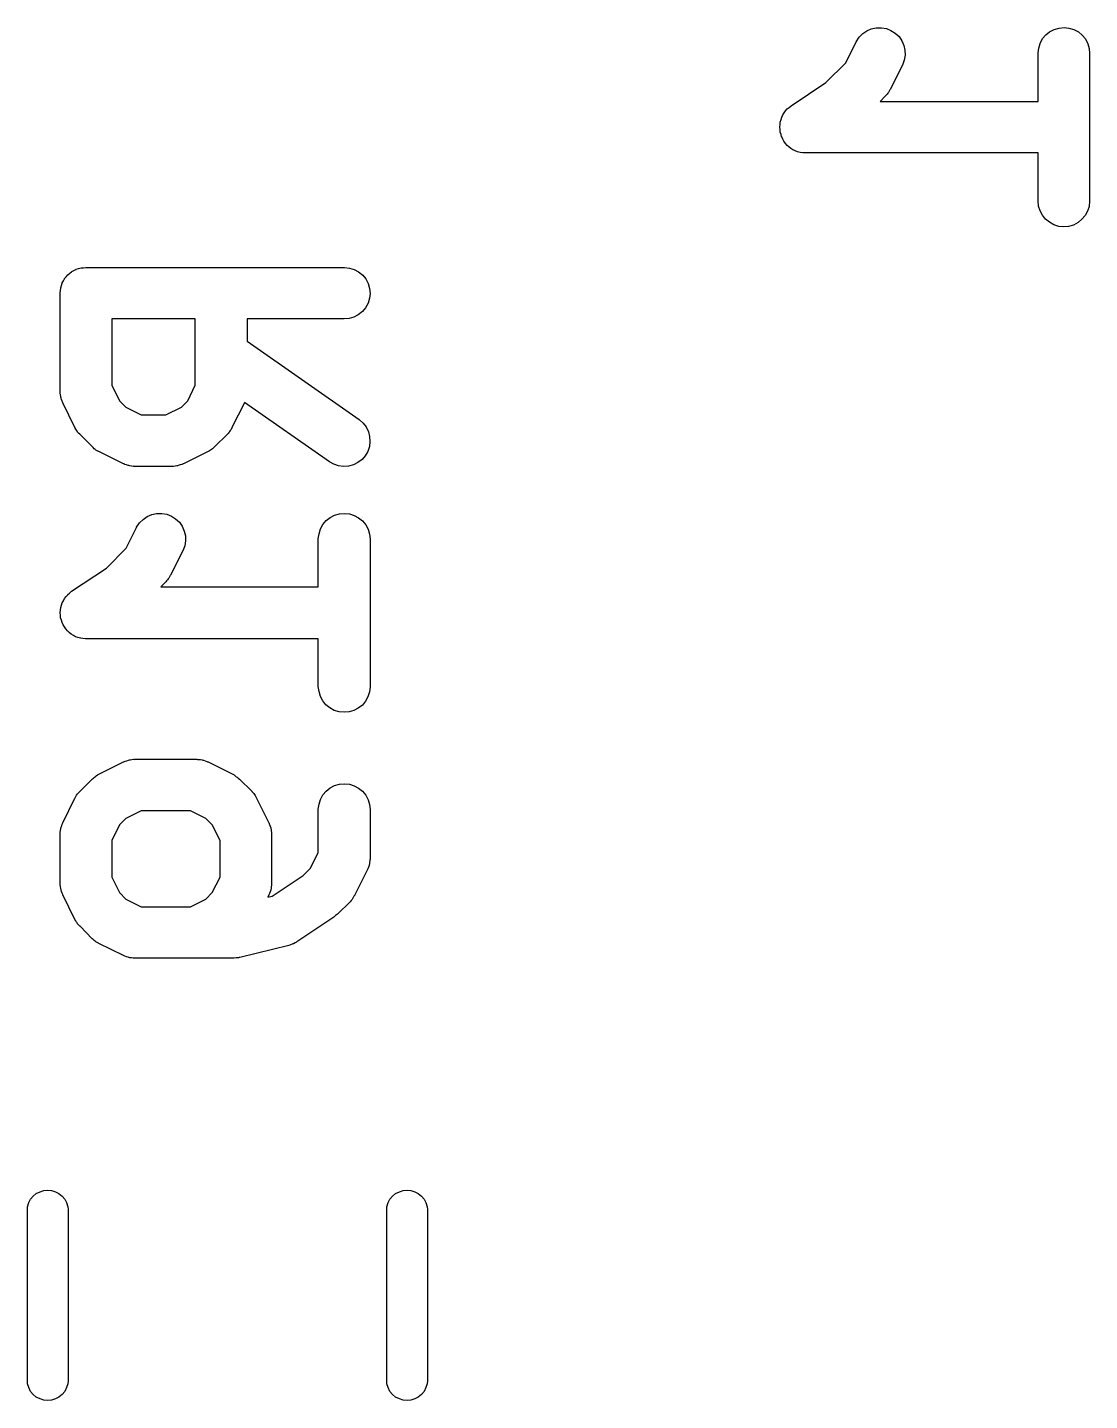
# Model space of a CAD drawing. Extents: x 99.2 to 141.2, y -118.7 to -76.
# Drawn here: x 132.768 to 135.901, y -109.581 to -105.529 of the extents above; entities that cross this region are included whole.
import ezdxf

# ---------------------------------------------------------------- set-up
doc = ezdxf.new("R2010")
doc.units = 0
doc.layers.add('BLACK', color=7, linetype='CONTINUOUS')

msp = doc.modelspace()

# ---------------------------------------------------------------- linework, layer by layer
at = {"layer": 'BLACK', "linetype": 'CONTINUOUS'}
for p, q in [((135.221, -105.558), (135.232, -105.547)), ((135.232, -105.547), (135.244, -105.539)), ((135.244, -105.539), (135.257, -105.533)), ((135.257, -105.533), (135.272, -105.53)), ((135.272, -105.53), (135.287, -105.53)), ((135.287, -105.53), (135.302, -105.532)), ((135.302, -105.532), (135.315, -105.538)), ((135.315, -105.538), (135.328, -105.546)), ((135.328, -105.546), (135.339, -105.556)), ((135.762, -105.562), (135.772, -105.551)), ((135.772, -105.551), (135.783, -105.542)), ((135.783, -105.542), (135.797, -105.535)), ((135.797, -105.535), (135.811, -105.531)), ((135.811, -105.531), (135.826, -105.529)), ((135.826, -105.529), (135.84, -105.531)), ((135.84, -105.531), (135.855, -105.535)), ((135.855, -105.535), (135.868, -105.542)), ((135.868, -105.542), (135.879, -105.552)), ((135.879, -105.552), (135.889, -105.563)), ((135.182, -105.633), (135.213, -105.571)), ((135.213, -105.571), (135.221, -105.558)), ((135.213, -105.571), (135.213, -105.571)), ((135.339, -105.556), (135.347, -105.568)), ((135.347, -105.568), (135.353, -105.582)), ((135.353, -105.582), (135.356, -105.596)), ((135.749, -105.604), (135.751, -105.59)), ((135.751, -105.59), (135.755, -105.576)), ((135.755, -105.576), (135.762, -105.562)), ((135.889, -105.563), (135.896, -105.577)), ((135.896, -105.577), (135.9, -105.591)), ((135.9, -105.591), (135.901, -105.606)), ((135.123, -105.691), (135.182, -105.633)), ((135.354, -105.626), (135.349, -105.64)), ((135.357, -105.611), (135.354, -105.626)), ((135.356, -105.596), (135.357, -105.611)), ((135.749, -105.606), (135.749, -105.604)), ((135.749, -105.747), (135.749, -105.606)), ((135.901, -105.606), (135.901, -106.041)), ((135.349, -105.64), (135.313, -105.712)), ((135.021, -105.76), (135.123, -105.691)), ((135.312, -105.713), (135.31, -105.717)), ((135.313, -105.712), (135.312, -105.713)), ((135.298, -105.732), (135.283, -105.747)), ((135.283, -105.747), (135.749, -105.747)), ((135.301, -105.729), (135.298, -105.732)), ((135.304, -105.726), (135.301, -105.729)), ((135.306, -105.723), (135.304, -105.726)), ((135.308, -105.721), (135.306, -105.723)), ((135.31, -105.717), (135.308, -105.721)), ((134.991, -105.801), (134.993, -105.794)), ((134.993, -105.794), (134.996, -105.787)), ((134.993, -105.794), (134.993, -105.794)), ((134.993, -105.794), (134.993, -105.794)), ((134.996, -105.787), (135, -105.781)), ((135, -105.781), (135.004, -105.775)), ((135, -105.781), (135, -105.781)), ((135, -105.781), (135, -105.781)), ((135.004, -105.775), (135.009, -105.769)), ((135.009, -105.769), (135.015, -105.765)), ((135.009, -105.769), (135.009, -105.769)), ((135.009, -105.769), (135.009, -105.769)), ((135.015, -105.765), (135.021, -105.76)), ((134.987, -105.823), (134.988, -105.815)), ((134.988, -105.83), (134.987, -105.823)), ((134.987, -105.823), (134.987, -105.823)), ((134.987, -105.823), (134.987, -105.823)), ((134.988, -105.808), (134.991, -105.801)), ((134.988, -105.815), (134.988, -105.808)), ((134.988, -105.808), (134.988, -105.808)), ((134.988, -105.808), (134.988, -105.808)), ((134.988, -105.838), (134.988, -105.83)), ((134.991, -105.845), (134.988, -105.838)), ((134.988, -105.838), (134.988, -105.838)), ((134.988, -105.838), (134.988, -105.838)), ((134.992, -105.852), (134.991, -105.845)), ((134.993, -105.852), (134.992, -105.852)), ((134.992, -105.852), (134.992, -105.852)), ((134.996, -105.859), (134.993, -105.852)), ((134.999, -105.865), (134.996, -105.859)), ((135.004, -105.871), (134.999, -105.865)), ((134.999, -105.865), (134.999, -105.865)), ((134.999, -105.865), (134.999, -105.865)), ((135.009, -105.877), (135.004, -105.871)), ((135.014, -105.881), (135.009, -105.877)), ((135.009, -105.877), (135.009, -105.877)), ((135.009, -105.877), (135.009, -105.877)), ((135.02, -105.886), (135.014, -105.881)), ((135.026, -105.89), (135.02, -105.886)), ((135.02, -105.886), (135.02, -105.886)), ((135.02, -105.886), (135.02, -105.886)), ((135.033, -105.893), (135.026, -105.89)), ((135.04, -105.896), (135.033, -105.893)), ((135.033, -105.893), (135.033, -105.893)), ((135.033, -105.893), (135.033, -105.893)), ((135.047, -105.898), (135.04, -105.896)), ((135.055, -105.899), (135.047, -105.898)), ((135.047, -105.898), (135.047, -105.898)), ((135.047, -105.898), (135.047, -105.898)), ((135.062, -105.899), (135.055, -105.899)), ((135.063, -105.899), (135.062, -105.899)), ((135.062, -105.899), (135.062, -105.899)), ((135.062, -105.899), (135.062, -105.899)), ((135.749, -105.899), (135.063, -105.899)), ((135.749, -106.041), (135.749, -105.899)), ((135.75, -106.056), (135.749, -106.041)), ((135.755, -106.07), (135.75, -106.056)), ((135.762, -106.083), (135.755, -106.07)), ((135.895, -106.071), (135.888, -106.084)), ((135.9, -106.057), (135.895, -106.071)), ((135.901, -106.042), (135.9, -106.057)), ((135.901, -106.041), (135.901, -106.042)), ((135.771, -106.095), (135.762, -106.083)), ((135.783, -106.104), (135.771, -106.095)), ((135.796, -106.111), (135.783, -106.104)), ((135.81, -106.116), (135.796, -106.111)), ((135.825, -106.117), (135.81, -106.116)), ((135.839, -106.116), (135.825, -106.117)), ((135.854, -106.112), (135.839, -106.116)), ((135.867, -106.105), (135.854, -106.112)), ((135.878, -106.095), (135.867, -106.105)), ((135.888, -106.084), (135.878, -106.095)), ((132.905, -106.246), (132.911, -106.243)), ((132.911, -106.243), (132.912, -106.243)), ((132.912, -106.242), (132.919, -106.24)), ((132.912, -106.243), (132.912, -106.242)), ((132.919, -106.24), (132.926, -106.238)), ((132.926, -106.238), (132.926, -106.238)), ((132.926, -106.238), (132.926, -106.238)), ((132.926, -106.238), (132.933, -106.238)), ((132.933, -106.238), (132.94, -106.237)), ((132.94, -106.237), (133.702, -106.237)), ((133.702, -106.237), (133.703, -106.237)), ((133.703, -106.237), (133.718, -106.239)), ((133.718, -106.239), (133.732, -106.243)), ((133.732, -106.243), (133.745, -106.25)), ((132.87, -106.283), (132.874, -106.277)), ((132.87, -106.284), (132.87, -106.283)), ((132.87, -106.283), (132.87, -106.283)), ((132.874, -106.277), (132.877, -106.271)), ((132.877, -106.27), (132.882, -106.265)), ((132.877, -106.271), (132.877, -106.27)), ((132.877, -106.27), (132.877, -106.27)), ((132.882, -106.265), (132.887, -106.259)), ((132.887, -106.259), (132.893, -106.254)), ((132.887, -106.259), (132.887, -106.259)), ((132.887, -106.259), (132.887, -106.259)), ((132.893, -106.254), (132.898, -106.25)), ((132.898, -106.25), (132.899, -106.249)), ((132.898, -106.25), (132.898, -106.25)), ((132.899, -106.249), (132.905, -106.246)), ((133.745, -106.25), (133.757, -106.26)), ((133.757, -106.26), (133.766, -106.271)), ((133.766, -106.271), (133.773, -106.285)), ((132.864, -106.312), (132.865, -106.305)), ((132.864, -106.313), (132.864, -106.312)), ((132.864, -106.603), (132.864, -106.313)), ((132.864, -106.313), (132.864, -106.313)), ((132.864, -106.313), (132.864, -106.313)), ((132.864, -106.313), (132.864, -106.313)), ((132.865, -106.305), (132.866, -106.298)), ((132.866, -106.297), (132.868, -106.29)), ((132.866, -106.298), (132.866, -106.297)), ((132.866, -106.298), (132.866, -106.298)), ((132.868, -106.29), (132.87, -106.284)), ((133.773, -106.285), (133.777, -106.299)), ((133.777, -106.299), (133.779, -106.314)), ((133.779, -106.314), (133.777, -106.328)), ((133.765, -106.356), (133.756, -106.367)), ((133.773, -106.343), (133.765, -106.356)), ((133.777, -106.328), (133.773, -106.343)), ((133.017, -106.389), (133.017, -106.585)), ((133.263, -106.389), (133.017, -106.389)), ((133.263, -106.585), (133.263, -106.389)), ((133.702, -106.389), (133.416, -106.389)), ((133.416, -106.389), (133.416, -106.455)), ((133.717, -106.388), (133.702, -106.389)), ((133.731, -106.384), (133.717, -106.388)), ((133.744, -106.377), (133.731, -106.384)), ((133.756, -106.367), (133.744, -106.377)), ((133.416, -106.455), (133.746, -106.686)), ((132.864, -106.606), (132.864, -106.603)), ((132.864, -106.608), (132.864, -106.606)), ((132.865, -106.613), (132.864, -106.608)), ((133.017, -106.585), (133.039, -106.631)), ((133.241, -106.631), (133.263, -106.585)), ((132.866, -106.618), (132.865, -106.613)), ((132.866, -106.62), (132.866, -106.618)), ((132.867, -106.623), (132.866, -106.62)), ((132.868, -106.627), (132.867, -106.623)), ((132.87, -106.632), (132.868, -106.627)), ((132.871, -106.634), (132.87, -106.632)), ((132.872, -106.637), (132.871, -106.634)), ((132.908, -106.71), (132.872, -106.637)), ((132.872, -106.637), (132.872, -106.637)), ((133.039, -106.631), (133.058, -106.65)), ((133.222, -106.65), (133.241, -106.631)), ((133.408, -106.637), (133.371, -106.71)), ((133.659, -106.811), (133.408, -106.636)), ((133.408, -106.636), (133.408, -106.637)), ((133.058, -106.65), (133.103, -106.672)), ((133.103, -106.672), (133.176, -106.672)), ((133.176, -106.672), (133.222, -106.65)), ((133.746, -106.686), (133.747, -106.687)), ((133.747, -106.687), (133.758, -106.697)), ((132.911, -106.714), (132.908, -106.71)), ((132.913, -106.717), (132.911, -106.714)), ((132.915, -106.72), (132.913, -106.717)), ((132.916, -106.723), (132.915, -106.72)), ((132.919, -106.726), (132.916, -106.723)), ((132.922, -106.729), (132.919, -106.726)), ((132.923, -106.73), (132.922, -106.729)), ((133.36, -106.727), (133.357, -106.73)), ((133.363, -106.723), (133.36, -106.727)), ((133.364, -106.721), (133.363, -106.723)), ((133.366, -106.718), (133.364, -106.721)), ((133.369, -106.715), (133.366, -106.718)), ((133.371, -106.711), (133.369, -106.715)), ((133.371, -106.71), (133.371, -106.711)), ((133.758, -106.697), (133.767, -106.708)), ((133.767, -106.708), (133.774, -106.722)), ((133.774, -106.722), (133.777, -106.736)), ((132.959, -106.766), (132.923, -106.73)), ((132.962, -106.769), (132.959, -106.766)), ((132.965, -106.772), (132.962, -106.769)), ((133.317, -106.77), (133.314, -106.772)), ((133.32, -106.767), (133.317, -106.77)), ((133.321, -106.766), (133.32, -106.767)), ((133.357, -106.73), (133.321, -106.766)), ((133.777, -106.766), (133.772, -106.78)), ((133.777, -106.736), (133.778, -106.751)), ((133.778, -106.751), (133.777, -106.766)), ((132.968, -106.774), (132.965, -106.772)), ((132.97, -106.776), (132.968, -106.774)), ((132.974, -106.778), (132.97, -106.776)), ((132.978, -106.78), (132.974, -106.778)), ((132.979, -106.78), (132.978, -106.78)), ((133.051, -106.817), (132.979, -106.78)), ((133.301, -106.78), (133.228, -106.817)), ((133.305, -106.778), (133.301, -106.78)), ((133.308, -106.776), (133.305, -106.778)), ((133.311, -106.774), (133.308, -106.776)), ((133.314, -106.772), (133.311, -106.774)), ((133.755, -106.804), (133.743, -106.813)), ((133.764, -106.793), (133.755, -106.804)), ((133.772, -106.78), (133.764, -106.793)), ((133.053, -106.817), (133.051, -106.817)), ((133.055, -106.819), (133.053, -106.817)), ((133.06, -106.82), (133.055, -106.819)), ((133.065, -106.822), (133.06, -106.82)), ((133.067, -106.822), (133.065, -106.822)), ((133.07, -106.823), (133.067, -106.822)), ((133.075, -106.824), (133.07, -106.823)), ((133.08, -106.825), (133.075, -106.824)), ((133.082, -106.824), (133.08, -106.825)), ((133.084, -106.825), (133.082, -106.824)), ((133.085, -106.825), (133.084, -106.825)), ((133.194, -106.825), (133.085, -106.825)), ((133.197, -106.825), (133.194, -106.825)), ((133.199, -106.825), (133.197, -106.825)), ((133.204, -106.824), (133.199, -106.825)), ((133.209, -106.823), (133.204, -106.824)), ((133.211, -106.823), (133.209, -106.823)), ((133.213, -106.822), (133.211, -106.823)), ((133.218, -106.82), (133.213, -106.822)), ((133.223, -106.819), (133.218, -106.82)), ((133.225, -106.818), (133.223, -106.819)), ((133.227, -106.817), (133.225, -106.818)), ((133.228, -106.817), (133.227, -106.817)), ((133.672, -106.818), (133.659, -106.811)), ((133.686, -106.823), (133.672, -106.818)), ((133.7, -106.825), (133.686, -106.823)), ((133.715, -106.824), (133.7, -106.825)), ((133.73, -106.82), (133.715, -106.824)), ((133.743, -106.813), (133.73, -106.82)), ((133.109, -106.981), (133.121, -106.972)), ((133.121, -106.972), (133.135, -106.966)), ((133.135, -106.966), (133.149, -106.963)), ((133.149, -106.963), (133.164, -106.963)), ((133.164, -106.963), (133.179, -106.965)), ((133.179, -106.965), (133.193, -106.971)), ((133.193, -106.971), (133.205, -106.979)), ((133.661, -106.975), (133.674, -106.968)), ((133.674, -106.968), (133.688, -106.964)), ((133.688, -106.964), (133.703, -106.963)), ((133.703, -106.963), (133.718, -106.964)), ((133.718, -106.964), (133.732, -106.969)), ((133.732, -106.969), (133.745, -106.976)), ((133.059, -107.066), (133.09, -107.005)), ((133.09, -107.004), (133.098, -106.991)), ((133.09, -107.005), (133.09, -107.004)), ((133.098, -106.991), (133.109, -106.981)), ((133.205, -106.979), (133.216, -106.989)), ((133.216, -106.989), (133.224, -107.001)), ((133.224, -107.001), (133.23, -107.015)), ((133.628, -107.023), (133.632, -107.009)), ((133.632, -107.009), (133.639, -106.996)), ((133.639, -106.996), (133.649, -106.984)), ((133.649, -106.984), (133.661, -106.975)), ((133.745, -106.976), (133.756, -106.985)), ((133.756, -106.985), (133.766, -106.997)), ((133.766, -106.997), (133.773, -107.01)), ((133.773, -107.01), (133.777, -107.024)), ((133.23, -107.015), (133.234, -107.029)), ((133.234, -107.044), (133.232, -107.059)), ((133.234, -107.029), (133.234, -107.044)), ((133.626, -107.038), (133.628, -107.023)), ((133.626, -107.039), (133.626, -107.038)), ((133.626, -107.18), (133.626, -107.039)), ((133.777, -107.024), (133.779, -107.039)), ((133.779, -107.039), (133.779, -107.474)), ((133.001, -107.125), (133.059, -107.066)), ((133.226, -107.073), (133.19, -107.145)), ((133.232, -107.059), (133.226, -107.073)), ((132.898, -107.193), (133.001, -107.125)), ((133.176, -107.165), (133.161, -107.18)), ((133.178, -107.162), (133.176, -107.165)), ((133.181, -107.159), (133.178, -107.162)), ((133.183, -107.156), (133.181, -107.159)), ((133.185, -107.154), (133.183, -107.156)), ((133.187, -107.15), (133.185, -107.154)), ((133.189, -107.146), (133.187, -107.15)), ((133.19, -107.145), (133.189, -107.146)), ((132.874, -107.221), (132.877, -107.214)), ((132.877, -107.214), (132.882, -107.208)), ((132.877, -107.214), (132.877, -107.214)), ((132.877, -107.214), (132.877, -107.214)), ((132.882, -107.208), (132.887, -107.203)), ((132.887, -107.202), (132.892, -107.198)), ((132.887, -107.203), (132.887, -107.202)), ((132.887, -107.203), (132.887, -107.203)), ((132.892, -107.198), (132.898, -107.193)), ((133.161, -107.18), (133.626, -107.18)), ((132.864, -107.256), (132.865, -107.248)), ((132.865, -107.264), (132.864, -107.256)), ((132.864, -107.256), (132.864, -107.256)), ((132.864, -107.256), (132.864, -107.256)), ((132.865, -107.248), (132.866, -107.241)), ((132.866, -107.241), (132.868, -107.234)), ((132.866, -107.241), (132.866, -107.241)), ((132.866, -107.241), (132.866, -107.241)), ((132.868, -107.234), (132.87, -107.227)), ((132.87, -107.227), (132.874, -107.221)), ((132.87, -107.227), (132.87, -107.227)), ((132.87, -107.227), (132.87, -107.227)), ((132.865, -107.271), (132.865, -107.264)), ((132.868, -107.278), (132.865, -107.271)), ((132.865, -107.271), (132.865, -107.271)), ((132.865, -107.271), (132.865, -107.271)), ((132.87, -107.285), (132.868, -107.278)), ((132.873, -107.292), (132.87, -107.285)), ((132.87, -107.285), (132.87, -107.285)), ((132.87, -107.285), (132.87, -107.285)), ((132.877, -107.298), (132.873, -107.292)), ((132.881, -107.304), (132.877, -107.298)), ((132.877, -107.298), (132.877, -107.298)), ((132.877, -107.298), (132.877, -107.298)), ((132.886, -107.31), (132.881, -107.304)), ((132.891, -107.314), (132.886, -107.31)), ((132.886, -107.31), (132.886, -107.31)), ((132.886, -107.31), (132.886, -107.31)), ((132.897, -107.319), (132.891, -107.314)), ((132.904, -107.323), (132.897, -107.319)), ((132.897, -107.319), (132.897, -107.319)), ((132.897, -107.319), (132.897, -107.319)), ((132.91, -107.327), (132.904, -107.323)), ((132.917, -107.329), (132.91, -107.327)), ((132.91, -107.327), (132.91, -107.327)), ((132.91, -107.327), (132.91, -107.327)), ((132.924, -107.331), (132.917, -107.329)), ((132.925, -107.331), (132.924, -107.331)), ((132.931, -107.332), (132.925, -107.331)), ((132.925, -107.331), (132.925, -107.331)), ((132.939, -107.333), (132.931, -107.332)), ((132.94, -107.333), (132.939, -107.333)), ((132.939, -107.333), (132.939, -107.333)), ((132.939, -107.333), (132.939, -107.333)), ((133.626, -107.333), (132.94, -107.333)), ((133.626, -107.474), (133.626, -107.333)), ((133.628, -107.489), (133.626, -107.474)), ((133.632, -107.503), (133.628, -107.489)), ((133.777, -107.49), (133.772, -107.504)), ((133.779, -107.475), (133.777, -107.49)), ((133.779, -107.474), (133.779, -107.475)), ((133.639, -107.516), (133.632, -107.503)), ((133.648, -107.528), (133.639, -107.516)), ((133.66, -107.537), (133.648, -107.528)), ((133.673, -107.545), (133.66, -107.537)), ((133.744, -107.538), (133.731, -107.545)), ((133.756, -107.529), (133.744, -107.538)), ((133.765, -107.517), (133.756, -107.529)), ((133.772, -107.504), (133.765, -107.517)), ((133.687, -107.549), (133.673, -107.545)), ((133.702, -107.55), (133.687, -107.549)), ((133.717, -107.549), (133.702, -107.55)), ((133.731, -107.545), (133.717, -107.549)), ((132.979, -107.733), (133.051, -107.696)), ((133.051, -107.696), (133.052, -107.696)), ((133.052, -107.696), (133.054, -107.695)), ((133.054, -107.695), (133.056, -107.694)), ((133.056, -107.694), (133.061, -107.693)), ((133.061, -107.693), (133.066, -107.691)), ((133.066, -107.691), (133.069, -107.69)), ((133.069, -107.69), (133.071, -107.69)), ((133.071, -107.69), (133.076, -107.689)), ((133.076, -107.689), (133.081, -107.688)), ((133.081, -107.688), (133.083, -107.689)), ((133.083, -107.689), (133.085, -107.688)), ((133.085, -107.688), (133.267, -107.688)), ((133.267, -107.688), (133.268, -107.688)), ((133.268, -107.688), (133.27, -107.689)), ((133.27, -107.689), (133.272, -107.689)), ((133.272, -107.689), (133.278, -107.689)), ((133.278, -107.689), (133.283, -107.69)), ((133.283, -107.69), (133.285, -107.691)), ((133.285, -107.691), (133.287, -107.691)), ((133.287, -107.691), (133.292, -107.693)), ((133.292, -107.693), (133.297, -107.695)), ((133.297, -107.695), (133.299, -107.696)), ((133.299, -107.696), (133.301, -107.696)), ((133.301, -107.696), (133.374, -107.733)), ((132.963, -107.744), (132.966, -107.741)), ((132.966, -107.741), (132.969, -107.739)), ((132.969, -107.739), (132.971, -107.737)), ((132.971, -107.737), (132.975, -107.735)), ((132.975, -107.735), (132.979, -107.733)), ((133.374, -107.733), (133.374, -107.733)), ((133.374, -107.733), (133.378, -107.735)), ((133.378, -107.735), (133.382, -107.738)), ((133.382, -107.738), (133.384, -107.74)), ((133.384, -107.74), (133.387, -107.741)), ((133.387, -107.741), (133.39, -107.744)), ((132.92, -107.787), (132.923, -107.783)), ((132.923, -107.783), (132.959, -107.747)), ((132.959, -107.747), (132.96, -107.746)), ((132.96, -107.746), (132.963, -107.744)), ((133.39, -107.744), (133.393, -107.747)), ((133.393, -107.747), (133.43, -107.783)), ((133.43, -107.783), (133.43, -107.784)), ((133.639, -107.794), (133.649, -107.783)), ((133.649, -107.783), (133.661, -107.773)), ((133.661, -107.773), (133.674, -107.766)), ((133.674, -107.766), (133.688, -107.762)), ((133.688, -107.762), (133.703, -107.761)), ((133.703, -107.761), (133.718, -107.762)), ((133.718, -107.762), (133.732, -107.767)), ((133.732, -107.767), (133.745, -107.774)), ((133.745, -107.774), (133.756, -107.783)), ((133.756, -107.783), (133.766, -107.795)), ((132.872, -107.876), (132.908, -107.803)), ((132.908, -107.803), (132.909, -107.802)), ((132.909, -107.802), (132.911, -107.798)), ((132.911, -107.798), (132.913, -107.795)), ((132.913, -107.795), (132.915, -107.792)), ((132.915, -107.792), (132.917, -107.79)), ((132.917, -107.79), (132.92, -107.787)), ((133.43, -107.784), (133.433, -107.787)), ((133.433, -107.787), (133.436, -107.79)), ((133.436, -107.79), (133.438, -107.793)), ((133.438, -107.793), (133.44, -107.796)), ((133.44, -107.796), (133.442, -107.799)), ((133.442, -107.799), (133.444, -107.803)), ((133.444, -107.803), (133.48, -107.876)), ((133.626, -107.836), (133.628, -107.821)), ((133.628, -107.821), (133.632, -107.807)), ((133.632, -107.807), (133.639, -107.794)), ((133.766, -107.795), (133.773, -107.808)), ((133.773, -107.808), (133.777, -107.822)), ((133.777, -107.822), (133.779, -107.837)), ((133.058, -107.863), (133.039, -107.882)), ((133.103, -107.841), (133.058, -107.863)), ((133.249, -107.841), (133.103, -107.841)), ((133.294, -107.863), (133.249, -107.841)), ((133.313, -107.882), (133.294, -107.863)), ((133.626, -107.837), (133.626, -107.836)), ((133.626, -107.964), (133.626, -107.837)), ((133.779, -107.837), (133.779, -107.982)), ((132.864, -107.904), (132.865, -107.899)), ((132.864, -107.906), (132.864, -107.904)), ((132.865, -107.899), (132.866, -107.894)), ((132.866, -107.892), (132.867, -107.889)), ((132.866, -107.894), (132.866, -107.892)), ((132.867, -107.889), (132.869, -107.885)), ((132.869, -107.885), (132.87, -107.88)), ((132.87, -107.88), (132.871, -107.878)), ((132.871, -107.878), (132.872, -107.876)), ((133.039, -107.882), (133.017, -107.928)), ((133.336, -107.928), (133.313, -107.882)), ((133.48, -107.876), (133.481, -107.877)), ((133.481, -107.877), (133.481, -107.879)), ((133.481, -107.879), (133.482, -107.881)), ((133.482, -107.881), (133.484, -107.886)), ((133.484, -107.886), (133.486, -107.891)), ((133.486, -107.891), (133.486, -107.893)), ((133.486, -107.893), (133.487, -107.895)), ((133.487, -107.895), (133.487, -107.9)), ((133.487, -107.9), (133.488, -107.905)), ((132.864, -107.909), (132.864, -107.906)), ((132.864, -107.91), (132.864, -107.909)), ((132.864, -108.055), (132.864, -107.91)), ((133.017, -107.928), (133.017, -108.037)), ((133.336, -108.037), (133.336, -107.928)), ((133.488, -107.905), (133.488, -107.907)), ((133.488, -107.907), (133.488, -107.91)), ((133.488, -107.91), (133.488, -108.055)), ((133.603, -108.01), (133.626, -107.964)), ((133.779, -107.983), (133.778, -107.986)), ((133.779, -107.982), (133.779, -107.983)), ((133.581, -108.032), (133.603, -108.01)), ((133.77, -108.016), (133.734, -108.089)), ((133.771, -108.014), (133.77, -108.016)), ((133.772, -108.012), (133.771, -108.014)), ((133.774, -108.007), (133.772, -108.012)), ((133.776, -108.002), (133.774, -108.007)), ((133.777, -107.998), (133.776, -108)), ((133.776, -108), (133.776, -108.002)), ((133.778, -107.988), (133.777, -107.993)), ((133.777, -107.993), (133.777, -107.998)), ((133.778, -107.986), (133.778, -107.988)), ((132.864, -108.057), (132.864, -108.055)), ((132.864, -108.059), (132.864, -108.057)), ((132.865, -108.064), (132.864, -108.059)), ((132.866, -108.07), (132.865, -108.064)), ((133.017, -108.037), (133.039, -108.082)), ((133.313, -108.082), (133.336, -108.037)), ((133.488, -108.06), (133.487, -108.065)), ((133.487, -108.065), (133.487, -108.071)), ((133.488, -108.055), (133.488, -108.056)), ((133.488, -108.056), (133.488, -108.058)), ((133.488, -108.058), (133.488, -108.06)), ((133.49, -108.093), (133.581, -108.032)), ((132.866, -108.072), (132.866, -108.07)), ((132.867, -108.074), (132.866, -108.072)), ((132.868, -108.079), (132.867, -108.074)), ((132.87, -108.084), (132.868, -108.079)), ((132.871, -108.086), (132.87, -108.084)), ((132.872, -108.088), (132.871, -108.086)), ((132.872, -108.089), (132.872, -108.088)), ((132.908, -108.161), (132.872, -108.089)), ((133.039, -108.082), (133.058, -108.101)), ((133.058, -108.101), (133.103, -108.124)), ((133.249, -108.124), (133.294, -108.101)), ((133.294, -108.101), (133.313, -108.082)), ((133.48, -108.089), (133.477, -108.096)), ((133.477, -108.096), (133.49, -108.093)), ((133.481, -108.087), (133.48, -108.089)), ((133.482, -108.085), (133.481, -108.087)), ((133.484, -108.08), (133.482, -108.085)), ((133.486, -108.075), (133.484, -108.08)), ((133.487, -108.071), (133.486, -108.073)), ((133.486, -108.073), (133.486, -108.075)), ((133.723, -108.105), (133.72, -108.109)), ((133.726, -108.102), (133.723, -108.105)), ((133.727, -108.1), (133.726, -108.102)), ((133.729, -108.097), (133.727, -108.1)), ((133.731, -108.093), (133.729, -108.097)), ((133.734, -108.09), (133.731, -108.093)), ((133.734, -108.089), (133.734, -108.09)), ((133.103, -108.124), (133.249, -108.124)), ((133.683, -108.146), (133.677, -108.15)), ((133.684, -108.145), (133.683, -108.146)), ((133.72, -108.109), (133.684, -108.145)), ((133.684, -108.145), (133.684, -108.145)), ((133.684, -108.145), (133.684, -108.145)), ((133.684, -108.145), (133.684, -108.145)), ((132.911, -108.165), (132.908, -108.161)), ((132.913, -108.169), (132.911, -108.165)), ((132.915, -108.171), (132.913, -108.169)), ((132.916, -108.174), (132.915, -108.171)), ((132.919, -108.177), (132.916, -108.174)), ((132.922, -108.181), (132.919, -108.177)), ((132.923, -108.181), (132.922, -108.181)), ((132.959, -108.218), (132.923, -108.181)), ((133.672, -108.155), (133.563, -108.227)), ((133.677, -108.15), (133.672, -108.155)), ((132.962, -108.22), (132.959, -108.218)), ((132.965, -108.223), (132.962, -108.22)), ((132.968, -108.225), (132.965, -108.223)), ((132.97, -108.227), (132.968, -108.225)), ((132.974, -108.229), (132.97, -108.227)), ((133.562, -108.228), (133.558, -108.23)), ((133.563, -108.227), (133.562, -108.228)), ((132.978, -108.231), (132.974, -108.229)), ((132.979, -108.232), (132.978, -108.231)), ((133.051, -108.268), (132.979, -108.232)), ((133.053, -108.269), (133.051, -108.268)), ((133.055, -108.27), (133.053, -108.269)), ((133.539, -108.238), (133.394, -108.274)), ((133.544, -108.236), (133.539, -108.238)), ((133.549, -108.234), (133.544, -108.236)), ((133.551, -108.233), (133.549, -108.234)), ((133.553, -108.233), (133.551, -108.233)), ((133.558, -108.23), (133.553, -108.233)), ((133.06, -108.272), (133.055, -108.27)), ((133.065, -108.273), (133.06, -108.272)), ((133.067, -108.274), (133.065, -108.273)), ((133.07, -108.275), (133.067, -108.274)), ((133.075, -108.275), (133.07, -108.275)), ((133.08, -108.276), (133.075, -108.275)), ((133.082, -108.276), (133.08, -108.276)), ((133.084, -108.276), (133.082, -108.276)), ((133.085, -108.276), (133.084, -108.276)), ((133.376, -108.276), (133.085, -108.276)), ((133.377, -108.276), (133.376, -108.276)), ((133.378, -108.276), (133.377, -108.276)), ((133.384, -108.275), (133.378, -108.276)), ((133.391, -108.275), (133.384, -108.275)), ((133.392, -108.274), (133.391, -108.275)), ((133.393, -108.274), (133.392, -108.274)), ((133.394, -108.274), (133.393, -108.274)), ((132.768, -109.009), (132.772, -108.997)), ((132.772, -108.997), (132.777, -108.987)), ((132.777, -108.987), (132.785, -108.978)), ((132.785, -108.978), (132.794, -108.97)), ((132.794, -108.97), (132.805, -108.965)), ((132.805, -108.965), (132.816, -108.961)), ((132.816, -108.961), (132.828, -108.96)), ((132.828, -108.96), (132.839, -108.961)), ((132.839, -108.961), (132.851, -108.965)), ((132.851, -108.965), (132.861, -108.97)), ((132.861, -108.97), (132.87, -108.978)), ((132.87, -108.978), (132.878, -108.987)), ((132.878, -108.987), (132.883, -108.997)), ((132.883, -108.997), (132.887, -109.009)), ((133.828, -109.009), (133.832, -108.997)), ((133.832, -108.997), (133.837, -108.987)), ((133.837, -108.987), (133.845, -108.978)), ((133.845, -108.978), (133.854, -108.97)), ((133.854, -108.97), (133.865, -108.965)), ((133.865, -108.965), (133.876, -108.961)), ((133.876, -108.961), (133.888, -108.96)), ((133.888, -108.96), (133.899, -108.961)), ((133.899, -108.961), (133.911, -108.965)), ((133.911, -108.965), (133.921, -108.97)), ((133.921, -108.97), (133.93, -108.978)), ((133.93, -108.978), (133.938, -108.987)), ((133.938, -108.987), (133.943, -108.997)), ((133.943, -108.997), (133.947, -109.009)), ((132.768, -109.017), (132.768, -109.009)), ((132.768, -109.523), (132.768, -109.017)), ((132.887, -109.009), (132.888, -109.017)), ((132.888, -109.017), (132.888, -109.523)), ((133.828, -109.017), (133.828, -109.009)), ((133.828, -109.523), (133.828, -109.017)), ((133.947, -109.009), (133.948, -109.017)), ((133.948, -109.017), (133.948, -109.523)), ((132.768, -109.532), (132.768, -109.523)), ((132.888, -109.523), (132.887, -109.532)), ((133.828, -109.532), (133.828, -109.523)), ((133.948, -109.523), (133.947, -109.532)), ((132.772, -109.543), (132.768, -109.532)), ((132.777, -109.554), (132.772, -109.543)), ((132.785, -109.563), (132.777, -109.554)), ((132.794, -109.571), (132.785, -109.563)), ((132.87, -109.563), (132.861, -109.571)), ((132.878, -109.554), (132.87, -109.563)), ((132.883, -109.543), (132.878, -109.554)), ((132.887, -109.532), (132.883, -109.543)), ((133.832, -109.543), (133.828, -109.532)), ((133.837, -109.554), (133.832, -109.543)), ((133.845, -109.563), (133.837, -109.554)), ((133.854, -109.571), (133.845, -109.563)), ((133.93, -109.563), (133.921, -109.571)), ((133.938, -109.554), (133.93, -109.563)), ((133.943, -109.543), (133.938, -109.554)), ((133.947, -109.532), (133.943, -109.543)), ((132.805, -109.576), (132.794, -109.571)), ((132.816, -109.58), (132.805, -109.576)), ((132.828, -109.581), (132.816, -109.58)), ((132.839, -109.58), (132.828, -109.581)), ((132.851, -109.576), (132.839, -109.58)), ((132.861, -109.571), (132.851, -109.576)), ((133.865, -109.576), (133.854, -109.571)), ((133.876, -109.58), (133.865, -109.576)), ((133.888, -109.581), (133.876, -109.58)), ((133.899, -109.58), (133.888, -109.581)), ((133.911, -109.576), (133.899, -109.58)), ((133.921, -109.571), (133.911, -109.576))]:
    msp.add_line(p, q, dxfattribs=at)

doc.saveas('drawing.dxf')
